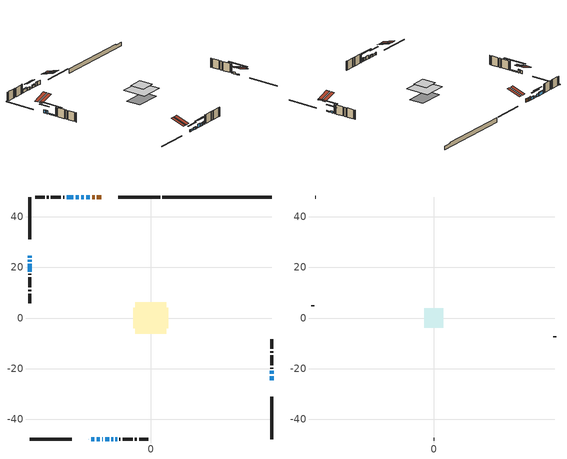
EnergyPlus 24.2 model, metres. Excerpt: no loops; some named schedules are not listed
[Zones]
conditioned space
 floor outside (Floor1 construction): -1.07,-1.07 -1.07,1.07 1.07,1.07 1.07,-1.07 z0.61
 floor adiabatic (AdiabaticFloorConstruction): -6.23,-6.23 -6.23,6.23 6.23,6.23 6.23,-6.23 z3.05
 floor foundation (Slab1 construction): -6.86,-3.96 -6.86,3.96 6.86,3.96 6.86,-3.96 z-1.83
 wall outside (RimJoist1 construction): 3.71,47.92 -12.94,47.92 / -47.92,-47.92 -31.27,-47.92 / -47.92,47.92 -47.92,31.27 / 47.92,-47.92 47.92,-31.27 z0.61:0.91
 wall outside (AdiabaticWallConstruction 1): -19.6,47.92 -21.33,47.92 / -22.25,47.92 -23.14,47.92 z0.61:2.64
 wall outside (AdiabaticWallConstruction): -24.61,-47.92 -24.51,-47.92 / -24.07,47.92 -25.6,47.92 z0.61:1.83; -47.92,24.61 -47.92,23.94 / -47.92,23.02 -47.92,22.35 / -15.6,-47.92 -14.94,-47.92 / -14.01,-47.92 -13.35,-47.92 z0.61:2.14; -23.58,-47.92 -22.36,-47.92 / -21.44,-47.92 -20.21,-47.92 / 47.92,-22.15 47.92,-20.93 / -26.52,47.92 -27.54,47.92 z0.61:1.63; -19.29,-47.92 -18.98,-47.92 z0.61:0.92; 47.92,-24.61 47.92,-23.08 / -47.92,21.43 -47.92,18.38 z0.61:1.12; -28.47,47.92 -29.69,47.92 / -30.62,47.92 -33.36,47.92 z0.61:2.13; -18.05,-47.92 -16.53,-47.92 z0.61:2.44
 wall outside (Wall1 construction): -34.29,47.92 -34.63,47.92 / -12.42,-47.92 -12.08,-47.92 / -47.92,17.45 -47.92,17.11 / 47.92,-20 47.92,-19.66 z0.61:5.49
 wall outside (Wall2 construction): -35.56,47.92 -39.53,47.92 / -11.15,-47.92 -7.18,-47.92 / -47.92,16.18 -47.92,12.2 / 47.92,-18.73 47.92,-14.76 z0.61:5.49
 wall outside (Wall3 construction): -40.46,47.92 -41.13,47.92 / -6.25,-47.92 -5.58,-47.92 / -47.92,11.28 -47.92,10.6 / 47.92,-13.83 47.92,-13.16 z0.61:5.49
 wall outside (Wall4 construction): -42.06,47.92 -45.8,47.92 / -4.65,-47.92 -0.91,-47.92 / -47.92,9.68 -47.92,5.94 / 47.92,-12.23 47.92,-8.49 z0.61:5.49
 wall foundation (FoundationWall1 construction): 4.64,47.92,-1.83 4.64,47.92,0.61 43.59,47.92,0.61 43.59,47.92,0.07 47.92,47.92,0.07 47.92,47.92,-1.83
 window (WindowConstruction 13): -24.61,-47.92 -24.51,-47.92 z0.61:1.83
 window (WindowConstruction 7): -47.92,24.61 -47.92,23.94 z0.61:2.13
 window (WindowConstruction 8): -47.92,23.02 -47.92,22.35 z0.61:2.13
 window (WindowConstruction 9): -24.07,47.92 -25.6,47.92 z0.61:1.83
 window (WindowConstruction 10): -23.58,-47.92 -22.36,-47.92 z0.61:1.62
 window (WindowConstruction 11): -21.44,-47.92 -20.22,-47.92 z0.61:1.62
 window (WindowConstruction 12): -19.29,-47.92 -18.98,-47.92 z0.61:0.91
 window (WindowConstruction 14): 47.92,-24.61 47.92,-23.08 z0.61:1.12
 window (WindowConstruction 15): -47.92,21.43 -47.92,18.38 z0.61:1.12
 window (WindowConstruction): 47.92,-22.15 47.92,-20.93 z0.61:1.62
 window (WindowConstruction 1): -26.53,47.92 -27.54,47.92 z0.61:1.62
 window (WindowConstruction 2): -28.47,47.92 -29.69,47.92 z0.61:2.13
 window (WindowConstruction 3): -30.62,47.92 -33.36,47.92 z0.61:2.13
 window (WindowConstruction 4): -18.05,-47.92 -16.53,-47.92 z0.61:2.44
 window (WindowConstruction 5): -15.6,-47.92 -14.94,-47.92 z0.61:2.13
 window (WindowConstruction 6): -14.01,-47.92 -13.35,-47.92 z0.61:2.13
 door (Door): -19.6,47.92 -21.33,47.92 z0.61:2.64
 door (Door 1): -22.25,47.92 -23.14,47.92 z0.61:2.64
 ceiling adiabatic (AdiabaticFloorConstruction): 6.23,-6.23 6.23,6.23 -6.23,6.23 -6.23,-6.23 z3.05
 roof outside (Roof2 construction): -18.67,47.92,5.49 -18.67,40.56,7.94 -16.73,40.56,7.94 -16.73,47.92,5.49; -25.54,-47.92,5.49 -25.54,-40.56,7.94 -27.48,-40.56,7.94 -27.48,-47.92,5.49; -47.92,25.54,5.49 -40.56,25.54,7.94 -40.56,27.48,7.94 -47.92,27.48,5.49; 47.92,-25.54,5.49 40.56,-25.54,7.94 40.56,-27.48,7.94 47.92,-27.48,5.49
attic - vented
 floor to conditioned space (Floor2 construction Reversed): -3.78,-3.78 -3.78,3.78 3.78,3.78 3.78,-3.78 z5.49
 wall outside (Wall5 construction): -46.73,47.92 -46.99,47.92 / 0.02,-47.92 0.28,-47.92 / -47.92,5.01 -47.92,4.75 / 47.92,-7.56 47.92,-7.3 z0.61:5.49
 roof outside (Roof1 construction): -15.81,47.92,5.49 -15.81,40.56,7.94 -13.87,40.56,7.94 -13.87,47.92,5.49; -28.4,-47.92,5.49 -28.4,-40.56,7.94 -30.34,-40.56,7.94 -30.34,-47.92,5.49; -47.92,28.4,5.49 -40.56,28.4,7.94 -40.56,30.34,7.94 -47.92,30.34,5.49; 47.92,-28.4,5.49 40.56,-28.4,7.94 40.56,-30.34,7.94 47.92,-30.34,5.49
shading: -47.92,21.31 -47.92,27.25 -48.33,27.25 -48.33,21.31 z4.77; -47.92,22.15 -47.92,23.22 -48.33,23.22 -48.33,22.15 z2.34; -25.8,47.92 -23.87,47.92 -23.87,48.33 -25.8,48.33 z2.03; -19.72,-47.92 -26.22,-47.92 -26.22,-48.33 -19.72,-48.33 z4.26; -20.01,-47.92 -21.64,-47.92 -21.64,-48.33 -20.01,-48.33 z1.83; -18.78,-47.92 -19.49,-47.92 -19.49,-48.33 -18.78,-48.33 z1.12; 47.92,-18 47.92,-29.69 48.33,-29.69 48.33,-18 z6.2; -47.92,13.3 -47.92,26.51 -48.33,26.51 -48.33,13.3 z6.2; 47.92,-18.29 47.92,-24.79 48.33,-24.79 48.33,-18.29 z4.26; -30.18,47.92 -23.89,47.92 -23.89,48.33 -30.18,48.33 z4.26; -32.33,47.92 -25.83,47.92 -25.83,48.33 -32.33,48.33 z4.77; -33.56,47.92 -30.42,47.92 -30.42,48.33 -33.56,48.33 z2.34; -13.89,-47.92 -20.69,-47.92 -20.69,-48.33 -13.89,-48.33 z5.08; -12.3,-47.92 -18.24,-47.92 -18.24,-48.33 -12.3,-48.33 z4.77; -13.15,-47.92 -14.21,-47.92 -14.21,-48.33 -13.15,-48.33 z2.34
[Building]
Building 1: Terrain=Suburbs
[Site:Location]
Edmonton Intl AP_AB: Latitude {deg}=53.31; Longitude {deg}=-113.58; Time Zone {hr}=-7; Elevation {m}=723; Keep Site Location Information=Yes
[Site:GroundTemperature:Shallow]
-1.56185, -3.61833, -3.78302, -2.80711, 1.11059, 5.01004, 8.39065, 10.5322, 10.7141, 8.97234, 5.67794, 1.89811
[Site:WaterMainsTemperature]
Calculation Method=Schedule; Temperature Schedule=mains temperature schedule
[Material] Roughness=Rough; Thermal Absorptance=0.9
Name | Thickness {m} | Conductivity {W/m-K} | Density {kg/m3} | Specific Heat {J/kg-K} | Solar Absorptance | Visible Absorptance
asphalt or fiberglass shingles | 0.00635 | 0.162714 | 1121.4 | 1465.45 | 0.4 | 0.4
ceiling loosefill ins | 0.169333 | 0.0480833 | 16.02 | 1046.75 | 0.7 | 0.7
ceiling stud and cavity | 0.1397 | 0.0960498 | 65.682 | 1177.47 | 0.7 | 0.7
concrete 4.0 in. | 0.1016 | 1.803125 | 2242.8 | 837.4 | 0.7 | 0.7
concrete 8.0 in. | 0.2032 | 1.803125 | 2242.8 | 837.4 | 0.7 | 0.7
door material | 0.04445 | 0.053851 | 512.64 | 1214.23 | 0.7 | 0.7
exterior vertical ins | 0.0460229 | 0.029427 | 32.04 | 1214.23 | 0.7 | 0.7
floor covering | 0.0127 | 0.0433444 | 54.468 | 1339.84 | 0.6 | 0.6
floor rigid ins; rim joist rigid ins; roof rigid ins | 0.051816 | 0.029427 | 32.04 | 1214.23 | 0.7 | 0.7
floor rigid ins 1; wall rigid ins | 0.512978 | 0.029427 | 32.04 | 1214.23 | 0.7 | 0.7
floor stud and cavity | 0.1397 | 0.0967298 | 92.3553 | 1139.71 | 0.7 | 0.7
floor stud and cavity 1 | 0.1397 | 1.75129 | 37.0049 | 1207.88 | 0.7 | 0.7
furniture material conditioned space 1 | 0.1524 | 0.115458 | 640.8 | 1214.23 | 0.6 | 0.6
gypsum board | 0.0127 | 0.160291 | 801 | 837.4 | 0.6 | 0.6
gypsum board 1 | 0.0127 | 0.160291 | 801 | 837.4 | 0.7 | 0.7
osb sheathing 0.5 in. | 0.0127 | 0.115458 | 512.64 | 1214.23 | 0.7 | 0.7
osb sheathing 0.75 in. | 0.01905 | 0.115458 | 512.64 | 1214.23 | 0.7 | 0.7
osb sheathing 2.0 in. | 0.0508 | 0.115458 | 512.64 | 1214.23 | 0.7 | 0.7
rim joist stud and cavity | 0.0508 | 0.0413573 | 125.044 | 1163.47 | 0.6 | 0.6
roof stud and cavity | 0.2032 | 0.16976 | 78.34581 | 1123.46 | 0.7 | 0.7
wall stud and cavity | 0.1397 | 0.101068 | 139.0536 | 1170.24 | 0.7 | 0.7
wall stud and cavity 1 | 0.1397 | 0.09367 | 139.0536 | 1170.24 | 0.7 | 0.7
wall stud and cavity 2 | 0.1397 | 0.113829 | 139.0536 | 1170.24 | 0.7 | 0.7
wall stud and cavity 3 | 0.1397 | 0.0941144 | 139.0536 | 1170.24 | 0.7 | 0.7
wall stud and cavity 4 | 0.0889 | 6.1454 | 50.32683 | 1063.81 | 0.6 | 0.6
wall stud and cavity 5 | 0.0889 | 0.380278 | 52.3479 | 1209.89 | 0.7 | 0.7
wall stud and cavity 6 | 0.0889 | 0.391764 | 83.0341 | 1211.67 | 0.7 | 0.7
wood siding | 0.0254 | 0.102417 | 544.68 | 1172.36 | 0.4 | 0.4
wood siding 1 | 0.00254 | 0.102417 | 544.68 | 1172.36 | 0.4 | 0.4
wood siding 2; wood siding 3; wood siding 4 | 0.0254 | 0.102417 | 544.68 | 1172.36 | 0.7 | 0.7
[WindowMaterial:SimpleGlazingSystem]
Name | U-Factor {W/m2-K} | Solar Heat Gain Coefficient
WindowMaterial | 1.86125 | 0.5
WindowMaterial 1 | 1.90099 | 0.48
WindowMaterial 10 | 2.51876 | 0.45
WindowMaterial 2 | 2.38987 | 0.51
WindowMaterial 3 | 2.36148 | 0.65
WindowMaterial 4 | 2.38476 | 0.65
WindowMaterial 5 | 2.50627 | 0.59
WindowMaterial 6 | 2.21442 | 0.58
WindowMaterial 7 | 2.28085 | 0.55
WindowMaterial 8 | 2.830483 | 0.4
WindowMaterial 9 | 3.08826 | 0.2
[Construction]
AdiabaticFloorConstruction: floor stud and cavity 1, floor rigid ins 1, osb sheathing 0.75 in., floor covering
AdiabaticWallConstruction: wood siding 3, wall rigid ins, wall stud and cavity 5, gypsum board
AdiabaticWallConstruction 1: wood siding 4, wall rigid ins, wall stud and cavity 5, gypsum board
Door; Door 1: door material
Floor1 construction: floor stud and cavity, floor rigid ins, osb sheathing 0.75 in., floor covering
Floor2 construction Reversed: gypsum board, ceiling stud and cavity, ceiling loosefill ins
FoundationWall1 construction: concrete 8.0 in., gypsum board 1
furniture construction conditioned space 1: furniture material conditioned space 1
PartitionWallConstruction: gypsum board, wall stud and cavity 6, gypsum board
RimJoist1 construction: wood siding 2, rim joist rigid ins, osb sheathing 2.0 in., rim joist stud and cavity
Roof1 construction: asphalt or fiberglass shingles
Roof2 construction: asphalt or fiberglass shingles, roof rigid ins, osb sheathing 0.75 in., roof stud and cavity, gypsum board
Slab1 construction: concrete 4.0 in.
Wall1 construction: wood siding, osb sheathing 0.5 in., wall stud and cavity, gypsum board
Wall2 construction: wood siding, osb sheathing 0.5 in., wall stud and cavity 1, gypsum board
Wall3 construction: wood siding, osb sheathing 0.5 in., wall stud and cavity 2, gypsum board
Wall4 construction: wood siding, osb sheathing 0.5 in., wall stud and cavity 3, gypsum board
Wall5 construction: wood siding 1, wall stud and cavity 4
WindowConstruction: WindowMaterial
WindowConstruction 1: WindowMaterial 1
WindowConstruction 10; WindowConstruction 11: WindowMaterial 7
WindowConstruction 12: WindowMaterial 8
WindowConstruction 13: WindowMaterial 9
WindowConstruction 14; WindowConstruction 15: WindowMaterial 10
WindowConstruction 2: WindowMaterial 2
WindowConstruction 3: WindowMaterial 3
WindowConstruction 4: WindowMaterial 4
WindowConstruction 5; WindowConstruction 6; WindowConstruction 7; WindowConstruction 8: WindowMaterial 5
WindowConstruction 9: WindowMaterial 6
[Zone] Multiplier=1; Part of Total Floor Area=Yes
Name | Volume {m3}
attic - vented | 22.7586
conditioned space | 722.3
[Space]
Name | Zone | Volume {m3}
attic - vented 1 | attic - vented | 22.7586
conditioned space 1 | conditioned space | 722.3
[ZoneInfiltration:EffectiveLeakageArea]
infil attic - vented 1: Zone or Space=attic - vented 1; Schedule=Always On Discrete; Effective Air Leakage Area {cm2}=1987.13; Stack Coefficient=0.000509769; Wind Coefficient=1.52548e-05
[ZoneMixing]
whole house fan mix: Zone or Space=attic - vented; Schedule=Always On Continuous; Design Flow Rate Calculation Method=Flow/Zone; Design Flow Rate {m3/s}=0; Source Zone or Space=conditioned space
[SurfaceProperty:ExposedFoundationPerimeter]
Slab1: Exposed Perimeter Calculation Method=TotalExposedPerimeter; Total Exposed Perimeter {m}=43.281
[InternalMass] Zone or ZoneList=conditioned space; Space or SpaceList=conditioned space 1
Name | Construction | Surface Area {m2}
furniture mass conditioned space 1 | furniture construction conditioned space 1 | 107.336
partition wall mass | PartitionWallConstruction | 268.34
[Lights]
interior lighting: Zone or ZoneList or Space or SpaceList=conditioned space 1; Schedule=interior lighting schedule; Design Level Calculation Method=LightingLevel; Lighting Level {W}=343.2; Return Air Fraction=0; Fraction Radiant=0.6; Fraction Visible=0.2; Fraction Replaceable=1
[People]
occupants: Zone or ZoneList or Space or SpaceList=conditioned space 1; Number of People Schedule=occupants schedule; Number of People Calculation Method=People; Number of People=3; Fraction Radiant=0.314171; Sensible Heat Fraction=0.56303; Activity Level Schedule=occupants activity schedule; Carbon Dioxide Generation Rate {m3/s-W}=0; Enable ASHRAE 55 Comfort Warnings=No; Mean Radiant Temperature Calculation Type=EnclosureAveraged
[ElectricEquipment] Zone or ZoneList or Space or SpaceList=conditioned space 1; Design Level Calculation Method=EquipmentLevel
Name | Schedule | Design Level {W} | Fraction Latent | Fraction Radiant | Fraction Lost
clothes dryer | clothes dryer schedule | 140.772 | 0.015 | 0.081 | 0.85
clothes washer | clothes washer schedule | 32.1985 | 0.03 | 0.162 | 0.7
cooking range | cooking range schedule | 215.147 | 0.08 | 0.432 | 0.2
dishwasher | dishwasher schedule | 66.8632 | 0.3 | 0.18 | 0.4
fridge | fridge schedule | 72.9452 | 0 | 0.6 | 0
mech vent bath fan 0 | mech vent bath fan 0 schedule | 50.2 | 0 | 0 | 1
mech vent bath fan 1 | mech vent bath fan 1 schedule | 50.2 | 0 | 0 | 1
mech vent house fan | mech vent house fan schedule | 0 | 0 | 0 | 1
mech vent house fan cfis | mech vent house fan cfis schedule | 0 | 0 | 0 | 0
mech vent range fan 0 | mech vent range fan 0 schedule | 57 | 0 | 0 | 1
misc plug loads | misc plug loads schedule | 494.7 | 0.045 | 0.513 | 0.1
whole house fan | Always On Discrete | 0 | 0 | 0 | 1
[OtherEquipment] Zone or ZoneList or Space or SpaceList=conditioned space 1; Design Level Calculation Method=EquipmentLevel
Name | Fuel Type | Schedule | Design Level {W} | Fraction Latent | Fraction Radiant | Fraction Lost
clothes dryer 1 | Electricity | clothes dryer schedule | 0 | 0.015 | 0.081 | 0.85
cooking range 1 | Electricity | cooking range schedule | 0 | 0.08 | 0.432 | 0.2
general water use latent | None | general water use schedule | 62.594 | 1 | 0 | 0
general water use sensible | None | general water use schedule | -61.6891 | 0 | 0.6 | 0
mech vent house fan latent load | None | Always On Discrete | 0 | 1 | 0 | 0
mech vent house fan sensible load | None | Always On Discrete | 0 | 0 | 0 | 0
water heater energy adjustment1 | NaturalGas | Always On Discrete | 0.01 | 0 | 0 | 1
[ZoneInfiltration:DesignFlowRate] Zone or ZoneList or Space or SpaceList=conditioned space 1; Schedule=Always On Discrete; Design Flow Rate Calculation Method=Flow/Zone; Design Flow Rate {m3/s}=0
infil flow; natural vent flow; whole house fan flow
[Foundation:Kiva]
Foundation Kiva 1: Initial Indoor Air Temperature {C}=18; Wall Height Above Grade {m}=0.609996; Wall Depth Below Slab {m}=0.2032; Custom Block Material Name 1=exterior vertical ins; Custom Block Depth 1 {m}=2.43998; Custom Block X Position 1 {m}=0.2159; Custom Block Z Position 1 {m}=0
[Foundation:Kiva:Settings]
Soil Conductivity {W/m-K}=0.849921; Soil Density {kg/m3}=1842.3; Soil Specific Heat {J/kg-K}=418.7; Ground Solar Absorptivity=0.9; Ground Thermal Absorptivity=0.9; Ground Surface Roughness {m}=0.03; Far-Field Width {m}=40; Deep-Ground Boundary Condition=ZeroFlux; Deep-Ground Depth {m}=40; Minimum Cell Dimension {m}=0.2; Maximum Cell Growth Coefficient=3; Simulation Timestep=Timestep
[Exterior:Lights]
exterior lighting: Schedule=exterior lighting schedule; Design Level {W}=75.6
[Schedule:Constant]
Name | Hourly Value
Always On Continuous; mech vent house fan schedule; mech vent house fan cfis schedule; Always On Discrete | 1
occupants activity schedule | 117.228
fridge schedule | 0
[Schedule:Week:Daily]
interior lighting schedule Week Rule - Jan1-Jan27: interior lighting schedule day, interior lighting schedule day, interior lighting schedule day, interior lighting schedule day, interior lighting schedule day, interior lighting schedule day, interior lighting schedule day, interior lighting schedule default day, interior lighting schedule default day, interior lighting schedule default day, interior lighting schedule default day, interior lighting schedule default day
interior lighting schedule Week Rule - Jan28-Feb3: interior lighting schedule day, interior lighting schedule day, interior lighting schedule day, interior lighting schedule day, interior lighting schedule day 1, interior lighting schedule day 1, interior lighting schedule day 1, interior lighting schedule default day, interior lighting schedule default day, interior lighting schedule default day, interior lighting schedule default day, interior lighting schedule default day
interior lighting schedule Week Rule - Feb4-Feb24: interior lighting schedule day 1, interior lighting schedule day 1, interior lighting schedule day 1, interior lighting schedule day 1, interior lighting schedule day 1, interior lighting schedule day 1, interior lighting schedule day 1, interior lighting schedule default day, interior lighting schedule default day, interior lighting schedule default day, interior lighting schedule default day, interior lighting schedule default day
interior lighting schedule Week Rule - Feb25-Mar3: interior lighting schedule day 1, interior lighting schedule day 1, interior lighting schedule day 1, interior lighting schedule day 1, interior lighting schedule day 2, interior lighting schedule day 2, interior lighting schedule day 2, interior lighting schedule default day, interior lighting schedule default day, interior lighting schedule default day, interior lighting schedule default day, interior lighting schedule default day
interior lighting schedule Week Rule - Mar4-Mar31: interior lighting schedule day 2, interior lighting schedule day 2, interior lighting schedule day 2, interior lighting schedule day 2, interior lighting schedule day 2, interior lighting schedule day 2, interior lighting schedule day 2, interior lighting schedule default day, interior lighting schedule default day, interior lighting schedule default day, interior lighting schedule default day, interior lighting schedule default day
interior lighting schedule Week Rule - Apr1-Apr28: interior lighting schedule day 3, interior lighting schedule day 3, interior lighting schedule day 3, interior lighting schedule day 3, interior lighting schedule day 3, interior lighting schedule day 3, interior lighting schedule day 3, interior lighting schedule default day, interior lighting schedule default day, interior lighting schedule default day, interior lighting schedule default day, interior lighting schedule default day
interior lighting schedule Week Rule - Apr29-May5: interior lighting schedule day 3, interior lighting schedule day 3, interior lighting schedule day 4, interior lighting schedule day 4, interior lighting schedule day 4, interior lighting schedule day 4, interior lighting schedule day 4, interior lighting schedule default day, interior lighting schedule default day, interior lighting schedule default day, interior lighting schedule default day, interior lighting schedule default day
interior lighting schedule Week Rule - May6-May26: interior lighting schedule day 4, interior lighting schedule day 4, interior lighting schedule day 4, interior lighting schedule day 4, interior lighting schedule day 4, interior lighting schedule day 4, interior lighting schedule day 4, interior lighting schedule default day, interior lighting schedule default day, interior lighting schedule default day, interior lighting schedule default day, interior lighting schedule default day
interior lighting schedule Week Rule - May27-Jun2: interior lighting schedule day 4, interior lighting schedule day 4, interior lighting schedule day 4, interior lighting schedule day 4, interior lighting schedule day 4, interior lighting schedule day 5, interior lighting schedule day 5, interior lighting schedule default day, interior lighting schedule default day, interior lighting schedule default day, interior lighting schedule default day, interior lighting schedule default day
interior lighting schedule Week Rule - Jun3-Jun30: interior lighting schedule day 5, interior lighting schedule day 5, interior lighting schedule day 5, interior lighting schedule day 5, interior lighting schedule day 5, interior lighting schedule day 5, interior lighting schedule day 5, interior lighting schedule default day, interior lighting schedule default day, interior lighting schedule default day, interior lighting schedule default day, interior lighting schedule default day
interior lighting schedule Week Rule - Jul1-Jul28: interior lighting schedule day 6, interior lighting schedule day 6, interior lighting schedule day 6, interior lighting schedule day 6, interior lighting schedule day 6, interior lighting schedule day 6, interior lighting schedule day 6, interior lighting schedule default day, interior lighting schedule default day, interior lighting schedule default day, interior lighting schedule default day, interior lighting schedule default day
interior lighting schedule Week Rule - Jul29-Aug4: interior lighting schedule day 6, interior lighting schedule day 6, interior lighting schedule day 6, interior lighting schedule day 7, interior lighting schedule day 7, interior lighting schedule day 7, interior lighting schedule day 7, interior lighting schedule default day, interior lighting schedule default day, interior lighting schedule default day, interior lighting schedule default day, interior lighting schedule default day
interior lighting schedule Week Rule - Aug5-Aug25: interior lighting schedule day 7, interior lighting schedule day 7, interior lighting schedule day 7, interior lighting schedule day 7, interior lighting schedule day 7, interior lighting schedule day 7, interior lighting schedule day 7, interior lighting schedule default day, interior lighting schedule default day, interior lighting schedule default day, interior lighting schedule default day, interior lighting schedule default day
interior lighting schedule Week Rule - Aug26-Sep1: interior lighting schedule day 7, interior lighting schedule day 7, interior lighting schedule day 7, interior lighting schedule day 7, interior lighting schedule day 7, interior lighting schedule day 7, interior lighting schedule day 8, interior lighting schedule default day, interior lighting schedule default day, interior lighting schedule default day, interior lighting schedule default day, interior lighting schedule default day
interior lighting schedule Week Rule - Sep2-Sep29: interior lighting schedule day 8, interior lighting schedule day 8, interior lighting schedule day 8, interior lighting schedule day 8, interior lighting schedule day 8, interior lighting schedule day 8, interior lighting schedule day 8, interior lighting schedule default day, interior lighting schedule default day, interior lighting schedule default day, interior lighting schedule default day, interior lighting schedule default day
interior lighting schedule Week Rule - Sep30-Oct6: interior lighting schedule day 8, interior lighting schedule day 9, interior lighting schedule day 9, interior lighting schedule day 9, interior lighting schedule day 9, interior lighting schedule day 9, interior lighting schedule day 9, interior lighting schedule default day, interior lighting schedule default day, interior lighting schedule default day, interior lighting schedule default day, interior lighting schedule default day
interior lighting schedule Week Rule - Oct7-Oct27: interior lighting schedule day 9, interior lighting schedule day 9, interior lighting schedule day 9, interior lighting schedule day 9, interior lighting schedule day 9, interior lighting schedule day 9, interior lighting schedule day 9, interior lighting schedule default day, interior lighting schedule default day, interior lighting schedule default day, interior lighting schedule default day, interior lighting schedule default day
interior lighting schedule Week Rule - Oct28-Nov3: interior lighting schedule day 9, interior lighting schedule day 9, interior lighting schedule day 9, interior lighting schedule day 9, interior lighting schedule day 10, interior lighting schedule day 10, interior lighting schedule day 10, interior lighting schedule default day, interior lighting schedule default day, interior lighting schedule default day, interior lighting schedule default day, interior lighting schedule default day
interior lighting schedule Week Rule - Nov4-Nov24: interior lighting schedule day 10, interior lighting schedule day 10, interior lighting schedule day 10, interior lighting schedule day 10, interior lighting schedule day 10, interior lighting schedule day 10, interior lighting schedule day 10, interior lighting schedule default day, interior lighting schedule default day, interior lighting schedule default day, interior lighting schedule default day, interior lighting schedule default day
interior lighting schedule Week Rule - Nov25-Dec1: interior lighting schedule day 10, interior lighting schedule day 10, interior lighting schedule day 10, interior lighting schedule day 10, interior lighting schedule day 10, interior lighting schedule day 10, interior lighting schedule day 11, interior lighting schedule default day, interior lighting schedule default day, interior lighting schedule default day, interior lighting schedule default day, interior lighting schedule default day
interior lighting schedule Week Rule - Dec2-Dec31: interior lighting schedule day 11, interior lighting schedule day 11, interior lighting schedule day 11, interior lighting schedule day 11, interior lighting schedule day 11, interior lighting schedule day 11, interior lighting schedule day 11, interior lighting schedule default day, interior lighting schedule default day, interior lighting schedule default day, interior lighting schedule default day, interior lighting schedule default day
occupants schedule Week Rule - Jan1-Dec31: occupants schedule day, occupants schedule day, occupants schedule day, occupants schedule day, occupants schedule day, occupants schedule day, occupants schedule day, occupants schedule default day, occupants schedule default day, occupants schedule default day, occupants schedule default day, occupants schedule default day
clothes dryer schedule Week Rule - Jan1-Dec31: clothes dryer schedule day, clothes dryer schedule day, clothes dryer schedule day, clothes dryer schedule day, clothes dryer schedule day, clothes dryer schedule day, clothes dryer schedule day, clothes dryer schedule default day, clothes dryer schedule default day, clothes dryer schedule default day, clothes dryer schedule default day, clothes dryer schedule default day
clothes washer schedule Week Rule - Jan1-Dec31: clothes washer schedule day, clothes washer schedule day, clothes washer schedule day, clothes washer schedule day, clothes washer schedule day, clothes washer schedule day, clothes washer schedule day, clothes washer schedule default day, clothes washer schedule default day, clothes washer schedule default day, clothes washer schedule default day, clothes washer schedule default day
cooking range schedule Week Rule - Jan1-Dec31: cooking range schedule day, cooking range schedule day, cooking range schedule day, cooking range schedule day, cooking range schedule day, cooking range schedule day, cooking range schedule day, cooking range schedule default day, cooking range schedule default day, cooking range schedule default day, cooking range schedule default day, cooking range schedule default day
dishwasher schedule Week Rule - Jan1-Dec31: dishwasher schedule day, dishwasher schedule day, dishwasher schedule day, dishwasher schedule day, dishwasher schedule day, dishwasher schedule day, dishwasher schedule day, dishwasher schedule default day, dishwasher schedule default day, dishwasher schedule default day, dishwasher schedule default day, dishwasher schedule default day
mech vent bath fan 0 schedule Week Rule - Jan1-Dec31: mech vent bath fan 0 schedule day, mech vent bath fan 0 schedule day, mech vent bath fan 0 schedule day, mech vent bath fan 0 schedule day, mech vent bath fan 0 schedule day, mech vent bath fan 0 schedule day, mech vent bath fan 0 schedule day, mech vent bath fan 0 schedule default day, mech vent bath fan 0 schedule default day, mech vent bath fan 0 schedule default day, mech vent bath fan 0 schedule default day, mech vent bath fan 0 schedule default day
mech vent bath fan 1 schedule Week Rule - Jan1-Dec31: mech vent bath fan 1 schedule day, mech vent bath fan 1 schedule day, mech vent bath fan 1 schedule day, mech vent bath fan 1 schedule day, mech vent bath fan 1 schedule day, mech vent bath fan 1 schedule day, mech vent bath fan 1 schedule day, mech vent bath fan 1 schedule default day, mech vent bath fan 1 schedule default day, mech vent bath fan 1 schedule default day, mech vent bath fan 1 schedule default day, mech vent bath fan 1 schedule default day
mech vent range fan 0 schedule Week Rule - Jan1-Dec31: mech vent range fan 0 schedule day, mech vent range fan 0 schedule day, mech vent range fan 0 schedule day, mech vent range fan 0 schedule day, mech vent range fan 0 schedule day, mech vent range fan 0 schedule day, mech vent range fan 0 schedule day, mech vent range fan 0 schedule default day, mech vent range fan 0 schedule default day, mech vent range fan 0 schedule default day, mech vent range fan 0 schedule default day, mech vent range fan 0 schedule default day
misc plug loads schedule Week Rule - Jan1-Dec31: misc plug loads schedule day, misc plug loads schedule day, misc plug loads schedule day, misc plug loads schedule day, misc plug loads schedule day, misc plug loads schedule day, misc plug loads schedule day, misc plug loads schedule default day, misc plug loads schedule default day, misc plug loads schedule default day, misc plug loads schedule default day, misc plug loads schedule default day
general water use schedule Week Rule - Jan1-Dec31: general water use schedule day, general water use schedule day, general water use schedule day, general water use schedule day, general water use schedule day, general water use schedule day, general water use schedule day, general water use schedule default day, general water use schedule default day, general water use schedule default day, general water use schedule default day, general water use schedule default day
exterior lighting schedule Week Rule - Jan1-Jan27: exterior lighting schedule day, exterior lighting schedule day, exterior lighting schedule day, exterior lighting schedule day, exterior lighting schedule day, exterior lighting schedule day, exterior lighting schedule day, exterior lighting schedule default day, exterior lighting schedule default day, exterior lighting schedule default day, exterior lighting schedule default day, exterior lighting schedule default day
exterior lighting schedule Week Rule - Jan28-Feb3: exterior lighting schedule day, exterior lighting schedule day, exterior lighting schedule day, exterior lighting schedule day, exterior lighting schedule day 1, exterior lighting schedule day 1, exterior lighting schedule day 1, exterior lighting schedule default day, exterior lighting schedule default day, exterior lighting schedule default day, exterior lighting schedule default day, exterior lighting schedule default day
exterior lighting schedule Week Rule - Feb4-Feb24: exterior lighting schedule day 1, exterior lighting schedule day 1, exterior lighting schedule day 1, exterior lighting schedule day 1, exterior lighting schedule day 1, exterior lighting schedule day 1, exterior lighting schedule day 1, exterior lighting schedule default day, exterior lighting schedule default day, exterior lighting schedule default day, exterior lighting schedule default day, exterior lighting schedule default day
exterior lighting schedule Week Rule - Feb25-Mar3: exterior lighting schedule day 1, exterior lighting schedule day 1, exterior lighting schedule day 1, exterior lighting schedule day 1, exterior lighting schedule day 2, exterior lighting schedule day 2, exterior lighting schedule day 2, exterior lighting schedule default day, exterior lighting schedule default day, exterior lighting schedule default day, exterior lighting schedule default day, exterior lighting schedule default day
exterior lighting schedule Week Rule - Mar4-Mar31: exterior lighting schedule day 2, exterior lighting schedule day 2, exterior lighting schedule day 2, exterior lighting schedule day 2, exterior lighting schedule day 2, exterior lighting schedule day 2, exterior lighting schedule day 2, exterior lighting schedule default day, exterior lighting schedule default day, exterior lighting schedule default day, exterior lighting schedule default day, exterior lighting schedule default day
exterior lighting schedule Week Rule - Apr1-Apr28: exterior lighting schedule day 3, exterior lighting schedule day 3, exterior lighting schedule day 3, exterior lighting schedule day 3, exterior lighting schedule day 3, exterior lighting schedule day 3, exterior lighting schedule day 3, exterior lighting schedule default day, exterior lighting schedule default day, exterior lighting schedule default day, exterior lighting schedule default day, exterior lighting schedule default day
exterior lighting schedule Week Rule - Apr29-May5: exterior lighting schedule day 3, exterior lighting schedule day 3, exterior lighting schedule day 4, exterior lighting schedule day 4, exterior lighting schedule day 4, exterior lighting schedule day 4, exterior lighting schedule day 4, exterior lighting schedule default day, exterior lighting schedule default day, exterior lighting schedule default day, exterior lighting schedule default day, exterior lighting schedule default day
exterior lighting schedule Week Rule - May6-May26: exterior lighting schedule day 4, exterior lighting schedule day 4, exterior lighting schedule day 4, exterior lighting schedule day 4, exterior lighting schedule day 4, exterior lighting schedule day 4, exterior lighting schedule day 4, exterior lighting schedule default day, exterior lighting schedule default day, exterior lighting schedule default day, exterior lighting schedule default day, exterior lighting schedule default day
exterior lighting schedule Week Rule - May27-Jun2: exterior lighting schedule day 4, exterior lighting schedule day 4, exterior lighting schedule day 4, exterior lighting schedule day 4, exterior lighting schedule day 4, exterior lighting schedule day 5, exterior lighting schedule day 5, exterior lighting schedule default day, exterior lighting schedule default day, exterior lighting schedule default day, exterior lighting schedule default day, exterior lighting schedule default day
exterior lighting schedule Week Rule - Jun3-Jun30: exterior lighting schedule day 5, exterior lighting schedule day 5, exterior lighting schedule day 5, exterior lighting schedule day 5, exterior lighting schedule day 5, exterior lighting schedule day 5, exterior lighting schedule day 5, exterior lighting schedule default day, exterior lighting schedule default day, exterior lighting schedule default day, exterior lighting schedule default day, exterior lighting schedule default day
[Schedule:Year]
interior lighting schedule: interior lighting schedule Week Rule - Jan1-Jan27, 1, 1, 1, 27, interior lighting schedule Week Rule - Jan28-Feb3, 1, 28, 2, 3, interior lighting schedule Week Rule - Feb4-Feb24, 2, 4, 2, 24, interior lighting schedule Week Rule - Feb25-Mar3, 2, 25, 3, 3, interior lighting schedule Week Rule - Mar4-Mar31, 3, 4, 3, 31, interior lighting schedule Week Rule - Apr1-Apr28, 4, 1, 4, 28, interior lighting schedule Week Rule - Apr29-May5, 4, 29, 5, 5, interior lighting schedule Week Rule - May6-May26, 5, 6, 5, 26, interior lighting schedule Week Rule - May27-Jun2, 5, 27, 6, 2, interior lighting schedule Week Rule - Jun3-Jun30, 6, 3, 6, 30, interior lighting schedule Week Rule - Jul1-Jul28, 7, 1, 7, 28, interior lighting schedule Week Rule - Jul29-Aug4, 7, 29, 8, 4, interior lighting schedule Week Rule - Aug5-Aug25, 8, 5, 8, 25, interior lighting schedule Week Rule - Aug26-Sep1, 8, 26, 9, 1, interior lighting schedule Week Rule - Sep2-Sep29, 9, 2, 9, 29, interior lighting schedule Week Rule - Sep30-Oct6, 9, 30, 10, 6, interior lighting schedule Week Rule - Oct7-Oct27, 10, 7, 10, 27, interior lighting schedule Week Rule - Oct28-Nov3, 10, 28, 11, 3, interior lighting schedule Week Rule - Nov4-Nov24, 11, 4, 11, 24, interior lighting schedule Week Rule - Nov25-Dec1, 11, 25, 12, 1, interior lighting schedule Week Rule - Dec2-Dec31, 12, 2, 12, 31
occupants schedule: occupants schedule Week Rule - Jan1-Dec31, 1, 1, 12, 31
clothes dryer schedule: clothes dryer schedule Week Rule - Jan1-Dec31, 1, 1, 12, 31
clothes washer schedule: clothes washer schedule Week Rule - Jan1-Dec31, 1, 1, 12, 31
cooking range schedule: cooking range schedule Week Rule - Jan1-Dec31, 1, 1, 12, 31
dishwasher schedule: dishwasher schedule Week Rule - Jan1-Dec31, 1, 1, 12, 31
mech vent bath fan 0 schedule: mech vent bath fan 0 schedule Week Rule - Jan1-Dec31, 1, 1, 12, 31
mech vent bath fan 1 schedule: mech vent bath fan 1 schedule Week Rule - Jan1-Dec31, 1, 1, 12, 31
mech vent range fan 0 schedule: mech vent range fan 0 schedule Week Rule - Jan1-Dec31, 1, 1, 12, 31
misc plug loads schedule: misc plug loads schedule Week Rule - Jan1-Dec31, 1, 1, 12, 31
general water use schedule: general water use schedule Week Rule - Jan1-Dec31, 1, 1, 12, 31
exterior lighting schedule: exterior lighting schedule Week Rule - Jan1-Jan27, 1, 1, 1, 27, exterior lighting schedule Week Rule - Jan28-Feb3, 1, 28, 2, 3, exterior lighting schedule Week Rule - Feb4-Feb24, 2, 4, 2, 24, exterior lighting schedule Week Rule - Feb25-Mar3, 2, 25, 3, 3, exterior lighting schedule Week Rule - Mar4-Mar31, 3, 4, 3, 31, exterior lighting schedule Week Rule - Apr1-Apr28, 4, 1, 4, 28, exterior lighting schedule Week Rule - Apr29-May5, 4, 29, 5, 5, exterior lighting schedule Week Rule - May6-May26, 5, 6, 5, 26, exterior lighting schedule Week Rule - May27-Jun2, 5, 27, 6, 2, exterior lighting schedule Week Rule - Jun3-Jun30, 6, 3, 6, 30, exterior lighting schedule Week Rule - Jul1-Jul28, 7, 1, 7, 28, exterior lighting schedule Week Rule - Jul29-Aug4, 7, 29, 8, 4, exterior lighting schedule Week Rule - Aug5-Aug25, 8, 5, 8, 25, exterior lighting schedule Week Rule - Aug26-Sep1, 8, 26, 9, 1, exterior lighting schedule Week Rule - Sep2-Sep29, 9, 2, 9, 29, exterior lighting schedule Week Rule - Sep30-Oct6, 9, 30, 10, 6, exterior lighting schedule Week Rule - Oct7-Oct27, 10, 7, 10, 27, exterior lighting schedule Week Rule - Oct28-Nov3, 10, 28, 11, 3, exterior lighting schedule Week Rule - Nov4-Nov24, 11, 4, 11, 24, exterior lighting schedule Week Rule - Nov25-Dec1, 11, 25, 12, 1, exterior lighting schedule Week Rule - Dec2-Dec31, 12, 2, 12, 31
[Schedule:Compact]
mains temperature schedule: Through: 01/01, For: AllDays, Until: 24:00, 3.97167, Through: 01/02, For: AllDays, Until: 24:00, 3.90778, Through: 01/03, For: AllDays, Until: 24:00, 3.84556, Through: 01/04, For: AllDays, Until: 24:00, 3.78389, Through: 01/05, For: AllDays, Until: 24:00, 3.72278, Through: 01/06, For: AllDays, Until: 24:00, 3.66278, Through: 01/07, For: AllDays, Until: 24:00, 3.60389, Through: 01/08, For: AllDays, Until: 24:00, 3.54556, Through: 01/09, For: AllDays, Until: 24:00, 3.48833, Through: 01/10, For: AllDays, Until: 24:00, 3.43167, Through: 01/11, For: AllDays, Until: 24:00, 3.37611, Through: 01/12, For: AllDays, Until: 24:00, 3.32167, Through: 01/13, For: AllDays, Until: 24:00, 3.26833, Through: 01/14, For: AllDays, Until: 24:00, 3.21556, Through: 01/15, For: AllDays, Until: 24:00, 3.16444, Through: 01/16, For: AllDays, Until: 24:00, 3.11389, Through: 01/17, For: AllDays, Until: 24:00, 3.06444, Through: 01/18, For: AllDays, Until: 24:00, 3.01611, Through: 01/19, For: AllDays, Until: 24:00, 2.96889, Through: 01/20, For: AllDays, Until: 24:00, 2.92278, Through: 01/21, For: AllDays, Until: 24:00, 2.87722, Through: 01/22, For: AllDays, Until: 24:00, 2.83333, Through: 01/23, For: AllDays, Until: 24:00, 2.79056, Through: 01/24, For: AllDays, Until: 24:00, 2.74889, Through: 01/25, For: AllDays, Until: 24:00, 2.70833, Through: 01/26, For: AllDays, Until: 24:00, 2.66889, Through: 01/27, For: AllDays, Until: 24:00, 2.63056, Through: 01/28, For: AllDays, Until: 24:00, 2.59333, Through: 01/29, For: AllDays, Until: 24:00, 2.55778, Through: 01/30, For: AllDays, Until: 24:00, 2.52278, Through: 01/31, For: AllDays, Until: 24:00, 2.48944, Through: 02/01, For: AllDays, Until: 24:00, 2.45722, Through: 02/02, For: AllDays, Until: 24:00, 2.42611, Through: 02/03, For: AllDays, Until: 24:00, 2.39667, Through: 02/04, For: AllDays, Until: 24:00, 2.36833, Through: 02/05, For: AllDays, Until: 24:00, 2.34111, Through: 02/06, For: AllDays, Until: 24:00, 2.315, Through: 02/07, For: AllDays, Until: 24:00, 2.29056, Through: 02/08, For: AllDays, Until: 24:00, 2.26722, Through: 02/09, For: AllDays, Until: 24:00, 2.245, Through: 02/10, For: AllDays, Until: 24:00, 2.22444, Through: 02/11, For: AllDays, Until: 24:00, 2.20444, Through: 02/12, For: AllDays, Until: 24:00, 2.18667, Through: 02/13, For: AllDays, Until: 24:00, 2.17, Through: 02/14, For: AllDays, Until: 24:00, 2.15444, Through: 02/15, For: AllDays, Until: 24:00, 2.14, Through: 02/16, For: AllDays, Until: 24:00, 2.12722, Through: 02/17, For: AllDays, Until: 24:00, 2.11556, Through: 02/18, For: AllDays, Until: 24:00, 2.10556, Through: 02/19, For: AllDays, Until: 24:00, 2.09667, Through: 02/20, For: AllDays, Until: 24:00, 2.08889, Through: 02/21, For: AllDays, Until: 24:00, 2.08278, Through: 02/22, For: AllDays, Until: 24:00, 2.07833, Through: 02/23, For: AllDays, Until: 24:00, 2.07444, Through: 02/24, For: AllDays, Until: 24:00, 2.07278, Through: 02/25, For: AllDays, Until: 24:00, 2.07167, Through: 02/26, For: AllDays, Until: 24:00, 2.07222, Through: 02/27, For: AllDays, Until: 24:00, 2.07444, Through: 02/28, For: AllDays, Until: 24:00, 2.07778, Through: 03/01, For: AllDays, Until: 24:00, 2.08222, Through: 03/02, For: AllDays, Until: 24:00, 2.08833, Through: 03/03, For: AllDays, Until: 24:00, 2.09556, Through: 03/04, For: AllDays, Until: 24:00, 2.10444, Through: 03/05, For: AllDays, Until: 24:00, 2.11444, Through: 03/06, For: AllDays, Until: 24:00, 2.12556, Through: 03/07, For: AllDays, Until: 24:00, 2.13833, Through: 03/08, For: AllDays, Until: 24:00, 2.15278, Through: 03/09, For: AllDays, Until: 24:00, 2.16778, Through: 03/10, For: AllDays, Until: 24:00, 2.18444, Through: 03/11, For: AllDays, Until: 24:00, 2.20278, Through: 03/12, For: AllDays, Until: 24:00, 2.22167, Through: 03/13, For: AllDays, Until: 24:00, 2.24278, Through: 03/14, For: AllDays, Until: 24:00, 2.26444, Through: 03/15, For: AllDays, Until: 24:00, 2.28778, Through: 03/16, For: AllDays, Until: 24:00, 2.31222, Through: 03/17, For: AllDays, Until: 24:00, 2.33778, Through: 03/18, For: AllDays, Until: 24:00, 2.365, Through: 03/19, For: AllDays, Until: 24:00, 2.39333, Through: 03/20, For: AllDays, Until: 24:00, 2.42278, Through: 03/21, For: AllDays, Until: 24:00, 2.45389, Through: 03/22, For: AllDays, Until: 24:00, 2.48611, Through: 03/23, For: AllDays, Until: 24:00, 2.51889, Through: 03/24, For: AllDays, Until: 24:00, 2.55389, Through: 03/25, For: AllDays, Until: 24:00, 2.58944, Through: 03/26, For: AllDays, Until: 24:00, 2.62611, Through: 03/27, For: AllDays, Until: 24:00, 2.66444, Through: 03/28, For: AllDays, Until: 24:00, 2.70389, Through: 03/29, For: AllDays, Until: 24:00, 2.74389, Through: 03/30, For: AllDays, Until: 24:00, 2.78556, Through: 03/31, For: AllDays, Until: 24:00, 2.82833, Through: 04/01, For: AllDays, Until: 24:00, 2.87222, Through: 04/02, For: AllDays, Until: 24:00, 2.91722, Through: 04/03, For: AllDays, Until: 24:00, 2.96333, Through: 04/04, For: AllDays, Until: 24:00, 3.01056, Through: 04/05, For: AllDays, Until: 24:00, 3.05889, Through: 04/06, For: AllDays, Until: 24:00, 3.10833, Through: 04/07, For: AllDays, Until: 24:00, 3.15833, Through: 04/08, For: AllDays, Until: 24:00, 3.21, Through: 04/09, For: AllDays, Until: 24:00, 3.26222, Through: 04/10, For: AllDays, Until: 24:00, 3.31556, Through: 04/11, For: AllDays, Until: 24:00, 3.37, Through: 04/12, For: AllDays, Until: 24:00, 3.42556, Through: 04/13, For: AllDays, Until: 24:00, 3.48167, Through: 04/14, For: AllDays, Until: 24:00, 3.53889, Through: 04/15, For: AllDays, Until: 24:00, 3.59722, Through: 04/16, For: AllDays, Until: 24:00, 3.65611, Through: 04/17, For: AllDays, Until: 24:00, 3.71611, Through: 04/18, For: AllDays, Until: 24:00, 3.77667, Through: 04/19, For: AllDays, Until: 24:00, 3.83833, Through: 04/20, For: AllDays, Until: 24:00, 3.90111, Through: 04/21, For: AllDays, Until: 24:00, 3.96444, Through: 04/22, For: AllDays, Until: 24:00, 4.02833, Through: 04/23, For: AllDays, Until: 24:00, 4.09333, Through: 04/24, For: AllDays, Until: 24:00, 4.15889, Through: 04/25, For: AllDays, Until: 24:00, 4.225, Through: 04/26, For: AllDays, Until: 24:00, 4.29222, Through: 04/27, For: AllDays, Until: 24:00, 4.36, Through: 04/28, For: AllDays, Until: 24:00, 4.42833, Through: 04/29, For: AllDays, Until: 24:00, 4.49722, Through: 04/30, For: AllDays, Until: 24:00, 4.56667, Through: 05/01, For: AllDays, Until: 24:00, 4.63722, Through: 05/02, For: AllDays, Until: 24:00, 4.70833, Through: 05/03, For: AllDays, Until: 24:00, 4.77944, Through: 05/04, For: AllDays, Until: 24:00, 4.85167, Through: 05/05, For: AllDays, Until: 24:00, 4.92389, Through: 05/06, For: AllDays, Until: 24:00, 4.99722, Through: 05/07, For: AllDays, Until: 24:00, 5.07056, Through: 05/08, For: AllDays, Until: 24:00, 5.145, Through: 05/09, For: AllDays, Until: 24:00, 5.21944, Through: 05/10, For: AllDays, Until: 24:00, 5.29389, Through: 05/11, For: AllDays, Until: 24:00, 5.36944, Through: 05/12, For: AllDays, Until: 24:00, 5.445, Through: 05/13, For: AllDays, Until: 24:00, 5.52111, Through: 05/14, For: AllDays, Until: 24:00, 5.59722, Through: 05/15, For: AllDays, Until: 24:00, 5.67389, Through: 05/16, For: AllDays, Until: 24:00, 5.75056, Through: 05/17, For: AllDays, Until: 24:00, 5.82778, Through: 05/18, For: AllDays, Until: 24:00, 5.90556, Through: 05/19, For: AllDays, Until: 24:00, 5.98278, Through: 05/20, For: AllDays, Until: 24:00, 6.06056, Through: 05/21, For: AllDays, Until: 24:00, 6.13889, Through: 05/22, For: AllDays, Until: 24:00, 6.21667, Through: 05/23, For: AllDays, Until: 24:00, 6.295, Through: 05/24, For: AllDays, Until: 24:00, 6.37333, Through: 05/25, For: AllDays, Until: 24:00, 6.45222, Through: 05/26, For: AllDays, Until: 24:00, 6.53056, Through: 05/27, For: AllDays, Until: 24:00, 6.60889, Through: 05/28, For: AllDays, Until: 24:00, 6.68778, Through: 05/29, For: AllDays, Until: 24:00, 6.76611, Through: 05/30, For: AllDays, Until: 24:00, 6.84444, Through: 05/31, For: AllDays, Until: 24:00, 6.92278, Through: 06/01, For: AllDays, Until: 24:00, 7.00111, Through: 06/02, For: AllDays, Until: 24:00, 7.07944, Through: 06/03, For: AllDays, Until: 24:00, 7.15778, Through: 06/04, For: AllDays, Until: 24:00, 7.23556, Through: 06/05, For: AllDays, Until: 24:00, 7.31333, Through: 06/06, For: AllDays, Until: 24:00, 7.39056, Through: 06/07, For: AllDays, Until: 24:00, 7.46833, Through: 06/08, For: AllDays, Until: 24:00, 7.545, Through: 06/09, For: AllDays, Until: 24:00, 7.62222, Through: 06/10, For: AllDays, Until: 24:00, 7.69833, Through: 06/11, For: AllDays, Until: 24:00, 7.775, Through: 06/12, For: AllDays, Until: 24:00, 7.85056, Through: 06/13, For: AllDays, Until: 24:00, 7.92611, Through: 06/14, For: AllDays, Until: 24:00, 8.00111, Through: 06/15, For: AllDays, Until: 24:00, 8.07611, Through: 06/16, For: AllDays, Until: 24:00, 8.15056, Through: 06/17, For: AllDays, Until: 24:00, 8.22389, Through: 06/18, For: AllDays, Until: 24:00, 8.29778, Through: 06/19, For: AllDays, Until: 24:00, 8.37056, Through: 06/20, For: AllDays, Until: 24:00, 8.44278, Through: 06/21, For: AllDays, Until: 24:00, 8.51444, Through: 06/22, For: AllDays, Until: 24:00, 8.58611, Through: 06/23, For: AllDays, Until: 24:00, 8.65667, Through: 06/24, For: AllDays, Until: 24:00, 8.72667, Through: 06/25, For: AllDays, Until: 24:00, 8.79611, Through: 06/26, For: AllDays, Until: 24:00, 8.865, Through: 06/27, For: AllDays, Until: 24:00, 8.93333, Through: 06/28, For: AllDays, Until: 24:00, 9.00056, Through: 06/29, For: AllDays, Until: 24:00, 9.06778, Through: 06/30, For: AllDays, Until: 24:00, 9.13333, Through: 07/01, For: AllDays, Until: 24:00, 9.19889, Through: 07/02, For: AllDays, Until: 24:00, 9.26333, Through: 07/03, For: AllDays, Until: 24:00, 9.32722, Through: 07/04, For: AllDays, Until: 24:00, 9.39056, Through: 07/05, For: AllDays, Until: 24:00, 9.45278, Through: 07/06, For: AllDays, Until: 24:00, 9.51389, Through: 07/07, For: AllDays, Until: 24:00, 9.57444, Through: 07/08, For: AllDays, Until: 24:00, 9.63389, Through: 07/09, For: AllDays, Until: 24:00, 9.69278, Through: 07/10, For: AllDays, Until: 24:00, 9.75056, Through: 07/11, For: AllDays, Until: 24:00, 9.80778, Through: 07/12, For: AllDays, Until: 24:00, 9.86333, Through: 07/13, For: AllDays, Until: 24:00, 9.91833, Through: 07/14, For: AllDays, Until: 24:00, 9.97278, Through: 07/15, For: AllDays, Until: 24:00, 10.0256, Through: 07/16, For: AllDays, Until: 24:00, 10.0778, Through: 07/17, For: AllDays, Until: 24:00, 10.1289, Through: 07/18, For: AllDays, Until: 24:00, 10.1789, Through: 07/19, For: AllDays, Until: 24:00, 10.2278, Through: 07/20, For: AllDays, Until: 24:00, 10.2756, Through: 07/21, For: AllDays, Until: 24:00, 10.3222, Through: 07/22, For: AllDays, Until: 24:00, 10.3683, Through: 07/23, For: AllDays, Until: 24:00, 10.4128, Through: 07/24, For: AllDays, Until: 24:00, 10.4561, Through: 07/25, For: AllDays, Until: 24:00, 10.4989, Through: 07/26, For: AllDays, Until: 24:00, 10.54, Through: 07/27, For: AllDays, Until: 24:00, 10.58, Through: 07/28, For: AllDays, Until: 24:00, 10.6189, Through: 07/29, For: AllDays, Until: 24:00, 10.6567, Through: 07/30, For: AllDays, Until: 24:00, 10.6928, Through: 07/31, For: AllDays, Until: 24:00, 10.7283, Through: 08/01, For: AllDays, Until: 24:00, 10.7622, Through: 08/02, For: AllDays, Until: 24:00, 10.7956, Through: 08/03, For: AllDays, Until: 24:00, 10.8272, Through: 08/04, For: AllDays, Until: 24:00, 10.8572, Through: 08/05, For: AllDays, Until: 24:00, 10.8867, Through: 08/06, For: AllDays, Until: 24:00, 10.9144, Through: 08/07, For: AllDays, Until: 24:00, 10.9411, Through: 08/08, For: AllDays, Until: 24:00, 10.9667, Through: 08/09, For: AllDays, Until: 24:00, 10.9906, Through: 08/10, For: AllDays, Until: 24:00, 11.0133, Through: 08/11, For: AllDays, Until: 24:00, 11.035, Through: 08/12, For: AllDays, Until: 24:00, 11.055, Through: 08/13, For: AllDays, Until: 24:00, 11.0739, Through: 08/14, For: AllDays, Until: 24:00, 11.0917, Through: 08/15, For: AllDays, Until: 24:00, 11.1078, Through: 08/16, For: AllDays, Until: 24:00, 11.1228, Through: 08/17, For: AllDays, Until: 24:00, 11.1361, Through: 08/18, For: AllDays, Until: 24:00, 11.1483, Through: 08/19, For: AllDays, Until: 24:00, 11.1594, Through: 08/20, For: AllDays, Until: 24:00, 11.1689, Through: 08/21, For: AllDays, Until: 24:00, 11.1772, Through: 08/22, For: AllDays, Until: 24:00, 11.1844, Through: 08/23, For: AllDays, Until: 24:00, 11.19, Through: 08/24, For: AllDays, Until: 24:00, 11.1939, Through: 08/25, For: AllDays, Until: 24:00, 11.1967, Through: 08/26, For: AllDays, Until: 24:00, 11.1983, Through: 08/27, For: AllDays, Until: 24:00, 11.1983, Through: 08/28, For: AllDays, Until: 24:00, 11.1972, Through: 08/29, For: AllDays, Until: 24:00, 11.195, Through: 08/30, For: AllDays, Until: 24:00, 11.1911, Through: 08/31, For: AllDays, Until: 24:00, 11.1856, Through: 09/01, For: AllDays, Until: 24:00, 11.1789, Through: 09/02, For: AllDays, Until: 24:00, 11.1711, Through: 09/03, For: AllDays, Until: 24:00, 11.1617, Through: 09/04, For: AllDays, Until: 24:00, 11.1511, Through: 09/05, For: AllDays, Until: 24:00, 11.1394, Through: 09/06, For: AllDays, Until: 24:00, 11.1261, Through: 09/07, For: AllDays, Until: 24:00, 11.1111, Through: 09/08, For: AllDays, Until: 24:00, 11.0956, Through: 09/09, For: AllDays, Until: 24:00, 11.0778, Through: 09/10, For: AllDays, Until: 24:00, 11.0594, Through: 09/11, For: AllDays, Until: 24:00, 11.0394, Through: 09/12, For: AllDays, Until: 24:00, 11.0183, Through: 09/13, For: AllDays, Until: 24:00, 10.9961, Through: 09/14, For: AllDays, Until: 24:00, 10.9722, Through: 09/15, For: AllDays, Until: 24:00, 10.9472, Through: 09/16, For: AllDays, Until: 24:00, 10.9206, Through: 09/17, For: AllDays, Until: 24:00, 10.8928, Through: 09/18, For: AllDays, Until: 24:00, 10.8639, Through: 09/19, For: AllDays, Until: 24:00, 10.8339, Through: 09/20, For: AllDays, Until: 24:00, 10.8028, Through: 09/21, For: AllDays, Until: 24:00, 10.77, Through: 09/22, For: AllDays, Until: 24:00, 10.7361, Through: 09/23, For: AllDays, Until: 24:00, 10.7011, Through: 09/24, For: AllDays, Until: 24:00, 10.665, Through: 09/25, For: AllDays, Until: 24:00, 10.6272, Through: 09/26, For: AllDays, Until: 24:00, 10.5889, Through: 09/27, For: AllDays, Until: 24:00, 10.5489, Through: 09/28, For: AllDays, Until: 24:00, 10.5078, Through: 09/29, For: AllDays, Until: 24:00, 10.4661, Through: 09/30, For: AllDays, Until: 24:00, 10.4228, Through: 10/01, For: AllDays, Until: 24:00, 10.3783, Through: 10/02, For: AllDays, Until: 24:00, 10.3328, Through: 10/03, For: AllDays, Until: 24:00, 10.2861, Through: 10/04, For: AllDays, Until: 24:00, 10.2383, Through: 10/05, For: AllDays, Until: 24:00, 10.19, Through: 10/06, For: AllDays, Until: 24:00, 10.14, Through: 10/07, For: AllDays, Until: 24:00, 10.0894, Through: 10/08, For: AllDays, Until: 24:00, 10.0372, Through: 10/09, For: AllDays, Until: 24:00, 9.98444, Through: 10/10, For: AllDays, Until: 24:00, 9.93056, Through: 10/11, For: AllDays, Until: 24:00, 9.87611, Through: 10/12, For: AllDays, Until: 24:00, 9.82, Through: 10/13, For: AllDays, Until: 24:00, 9.76333, Through: 10/14, For: AllDays, Until: 24:00, 9.70611, Through: 10/15, For: AllDays, Until: 24:00, 9.64722, Through: 10/16, For: AllDays, Until: 24:00, 9.58778, Through: 10/17, For: AllDays, Until: 24:00, 9.52778, Through: 10/18, For: AllDays, Until: 24:00, 9.46667, Through: 10/19, For: AllDays, Until: 24:00, 9.40444, Through: 10/20, For: AllDays, Until: 24:00, 9.34167, Through: 10/21, For: AllDays, Until: 24:00, 9.27778, Through: 10/22, For: AllDays, Until: 24:00, 9.21333, Through: 10/23, For: AllDays, Until: 24:00, 9.14833, Through: 10/24, For: AllDays, Until: 24:00, 9.08222, Through: 10/25, For: AllDays, Until: 24:00, 9.01556, Through: 10/26, For: AllDays, Until: 24:00, 8.94833, Through: 10/27, For: AllDays, Until: 24:00, 8.88056, Through: 10/28, For: AllDays, Until: 24:00, 8.81167, Through: 10/29, For: AllDays, Until: 24:00, 8.74222, Through: 10/30, For: AllDays, Until: 24:00, 8.67222, Through: 10/31, For: AllDays, Until: 24:00, 8.60167, Through: 11/01, For: AllDays, Until: 24:00, 8.53056, Through: 11/02, For: AllDays, Until: 24:00, 8.45889, Through: 11/03, For: AllDays, Until: 24:00, 8.38667, Through: 11/04, For: AllDays, Until: 24:00, 8.31389, Through: 11/05, For: AllDays, Until: 24:00, 8.24056, Through: 11/06, For: AllDays, Until: 24:00, 8.16667, Through: 11/07, For: AllDays, Until: 24:00, 8.09278, Through: 11/08, For: AllDays, Until: 24:00, 8.01833, Through: 11/09, For: AllDays, Until: 24:00, 7.94278, Through: 11/10, For: AllDays, Until: 24:00, 7.86778, Through: 11/11, For: AllDays, Until: 24:00, 7.79167, Through: 11/12, For: AllDays, Until: 24:00, 7.71556, Through: 11/13, For: AllDays, Until: 24:00, 7.63944, Through: 11/14, For: AllDays, Until: 24:00, 7.56222, Through: 11/15, For: AllDays, Until: 24:00, 7.48556, Through: 11/16, For: AllDays, Until: 24:00, 7.40833, Through: 11/17, For: AllDays, Until: 24:00, 7.33056, Through: 11/18, For: AllDays, Until: 24:00, 7.25278, Through: 11/19, For: AllDays, Until: 24:00, 7.175, Through: 11/20, For: AllDays, Until: 24:00, 7.09722, Through: 11/21, For: AllDays, Until: 24:00, 7.01889, Through: 11/22, For: AllDays, Until: 24:00, 6.94056, Through: 11/23, For: AllDays, Until: 24:00, 6.86222, Through: 11/24, For: AllDays, Until: 24:00, 6.78389, Through: 11/25, For: AllDays, Until: 24:00, 6.705, Through: 11/26, For: AllDays, Until: 24:00, 6.62667, Through: 11/27, For: AllDays, Until: 24:00, 6.54833, Through: 11/28, For: AllDays, Until: 24:00, 6.46944, Through: 11/29, For: AllDays, Until: 24:00, 6.39111, Through: 11/30, For: AllDays, Until: 24:00, 6.31278, Through: 12/01, For: AllDays, Until: 24:00, 6.23444, Through: 12/02, For: AllDays, Until: 24:00, 6.15611, Through: 12/03, For: AllDays, Until: 24:00, 6.07833, Through: 12/04, For: AllDays, Until: 24:00, 6.00056, Through: 12/05, For: AllDays, Until: 24:00, 5.92278, Through: 12/06, For: AllDays, Until: 24:00, 5.84556, Through: 12/07, For: AllDays, Until: 24:00, 5.76833, Through: 12/08, For: AllDays, Until: 24:00, 5.69111, Through: 12/09, For: AllDays, Until: 24:00, 5.61444, Through: 12/10, For: AllDays, Until: 24:00, 5.53778, Through: 12/11, For: AllDays, Until: 24:00, 5.46222, Through: 12/12, For: AllDays, Until: 24:00, 5.38611, Through: 12/13, For: AllDays, Until: 24:00, 5.31111, Through: 12/14, For: AllDays, Until: 24:00, 5.23611, Through: 12/15, For: AllDays, Until: 24:00, 5.16167, Through: 12/16, For: AllDays, Until: 24:00, 5.08722, Through: 12/17, For: AllDays, Until: 24:00, 5.01389, Through: 12/18, For: AllDays, Until: 24:00, 4.94056, Through: 12/19, For: AllDays, Until: 24:00, 4.86778, Through: 12/20, For: AllDays, Until: 24:00, 4.79556, Through: 12/21, For: AllDays, Until: 24:00, 4.72389, Through: 12/22, For: AllDays, Until: 24:00, 4.65333, Through: 12/23, For: AllDays, Until: 24:00, 4.58278, Through: 12/24, For: AllDays, Until: 24:00, 4.51278, Through: 12/25, For: AllDays, Until: 24:00, 4.44389, Through: 12/26, For: AllDays, Until: 24:00, 4.375, Through: 12/27, For: AllDays, Until: 24:00, 4.30722, Through: 12/28, For: AllDays, Until: 24:00, 4.24, Through: 12/29, For: AllDays, Until: 24:00, 4.17333, Through: 12/30, For: AllDays, Until: 24:00, 4.10778, Through: 12/31, For: AllDays, Until: 24:00, 4.04278
